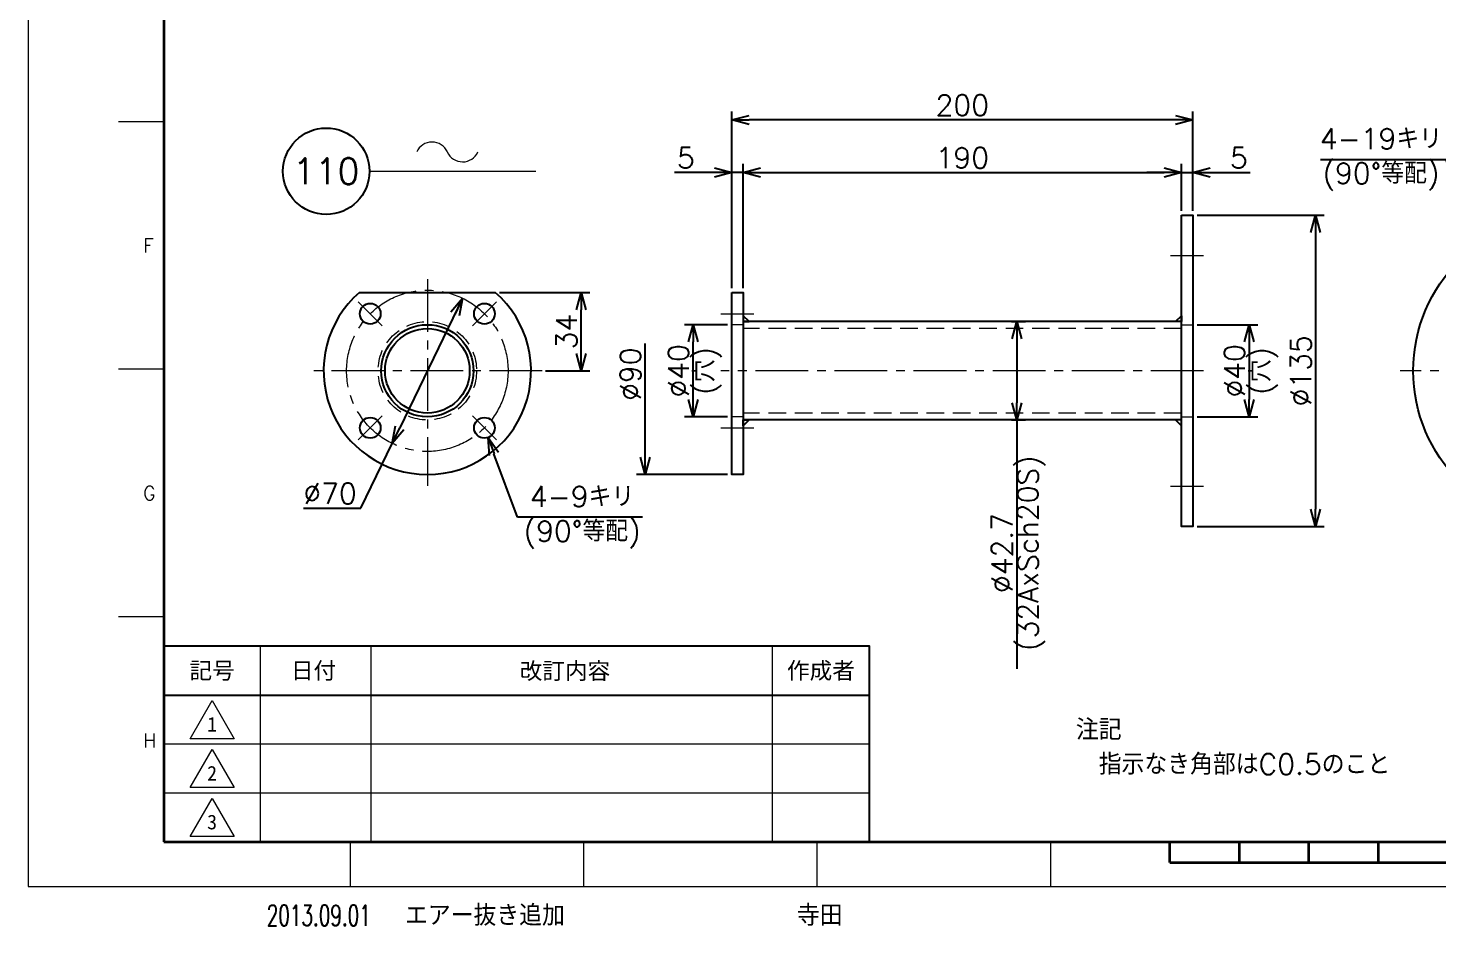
# Model space of a CAD drawing. Header units: millimetres. Extents: x 0 to 1252, y -17 to 882.
# Drawn here: x 0 to 611, y -17 to 372 of the extents above; entities that cross this region are included whole.
import ezdxf
from ezdxf import colors
from ezdxf.entities.mleader import LeaderData, LeaderLine
from ezdxf.enums import TextEntityAlignment as Align
from ezdxf.math import Vec2, Vec3

# ---------------------------------------------------------------- set-up
doc = ezdxf.new("R2010")
doc.units = ezdxf.units.MM
doc.header["$LTSCALE"] = 1.2
doc.header["$PDMODE"] = 99
doc.header["$PDSIZE"] = 1
doc.linetypes.add('CENTER2', pattern=[28.575, 19.05, -3.175, 3.175, -3.175])
doc.linetypes.add('HIDDEN', pattern=[9.525, 6.35, -3.175])
for name, color, linetype, lineweight in [('01_NORMAL', 7, 'Continuous', 25), ('04_HIDDEN', 2, 'HIDDEN', 13), ('05_CENTER', 4, 'CENTER2', 13), ('07_TEXT', 3, 'Continuous', 13), ('08_DIM', 3, 'Continuous', 13), ('90_FRAME', 5, 'Continuous', 35)]:
    doc.layers.add(name, color=color, linetype=linetype, lineweight=lineweight)
doc.layers.add('91_BLANK', color=5, linetype='Continuous', lineweight=0, plot=False)
doc.styles.add('KSS_TXT', font='txt.shx', dxfattribs={"bigfont": 'extfont2.shx'})
doc.styles.add('MS_G', font='MS Gothic.ttf')
doc.styles.get("Standard").update_dxf_attribs({"font": 'txt.shx', "bigfont": 'extfont2.shx'})
doc.styles.add('表題用', font='MS PGothic.ttf')
doc.dimstyles.new('KSS_DIM', dxfattribs={"dimscale": 3, "dimtxt": 3, "dimasz": 2.5, "dimexe": 1.25, "dimexo": 0.625, "dimtad": 1, "dimdsep": 46, "dimtxsty": 'KSS_TXT', "dimblk": 'OPEN30', "dimcen": 0, "dimazin": 2, "dimtfac": 0.75, "dimtmove": 0, "dimatfit": 3, "dimldrblk": 'OPEN30', "dimfxl": 1.25, "dimtolj": 1, "dimarcsym": 0})
doc.dimstyles.new('KSS_DIM$3', dxfattribs={"dimscale": 3, "dimtxt": 3, "dimasz": 2.5, "dimexe": 1.25, "dimexo": 0.625, "dimtad": 1, "dimtih": 1, "dimtoh": 1, "dimdsep": 46, "dimtxsty": 'KSS_TXT', "dimblk": 'OPEN30', "dimcen": 0, "dimazin": 2, "dimtfac": 0.75, "dimtofl": 0, "dimtmove": 0, "dimatfit": 3, "dimldrblk": 'OPEN30', "dimfxl": 1.25, "dimtolj": 1, "dimarcsym": 0})

# ---------------------------------------------------------------- blocks, each defined once
blk = doc.blocks.new('AM_BALLOON1')
at = {"transparency": 16777216}
blk.add_circle((0, 0), 5, dxfattribs=at)
blk.add_attdef('B_NUMBER', text='', height=3, dxfattribs=at).set_placement((0, 0), align=Align.MIDDLE_CENTER)
blk = doc.blocks.new('_OPEN')
at = {"color": 0, "linetype": 'ByBlock'}
for p, q in [((-1, 0.167), (0, 0)), ((0, 0), (-1, -0.167)), ((0, 0), (-1, 0))]:
    blk.add_line(p, q, dxfattribs=at)
blk = doc.blocks.new('_Open30')
at = {"color": 0, "linetype": 'ByBlock', "lineweight": -2}
for p, q in [((-1, 0.268), (0, 0)), ((0, 0), (-1, -0.268)), ((0, 0), (-1, 0))]:
    blk.add_line(p, q, dxfattribs=at)
blk = doc.blocks.new('*D170')
at = {"layer": '08_DIM', "color": 0, "lineweight": -2, "transparency": 16777216}
for p, q in [((204.43, 257.84), (243.49, 257.84)), ((239.74, 231.34), (239.74, 250.34)), ((224.27, 223.84), (243.49, 223.84))]:
    blk.add_line(p, q, dxfattribs=at)
at = {"layer": 'Defpoints', "color": 0, "transparency": 16777216}
for p in [(202.56, 257.84), (239.74, 257.84), (222.39, 223.84)]:
    blk.add_point(p, dxfattribs=at)
at = {"layer": '08_DIM', "color": 0, "lineweight": -2, "transparency": 16777216, "xscale": 7.5, "yscale": 7.5, "zscale": 7.5}
for p, rotation in [((239.74, 257.84), 90), ((239.74, 223.84), 270)]:
    blk.add_blockref('_Open30', p, dxfattribs=dict(at, rotation=rotation))
at = {"layer": '08_DIM', "color": 0, "transparency": 16777216, "insert": (233.37, 240.84), "char_height": 9, "attachment_point": 5, "rotation": 90, "style": 'KSS_TXT'}
blk.add_mtext('\\A1;34', dxfattribs=at)
blk = doc.blocks.new('*D171')
at = {"layer": '08_DIM', "color": 0, "lineweight": -2, "transparency": 16777216}
for p, q in [((188.35, 255.33), (161.08, 199.09)), ((144.19, 164.25), (157.81, 192.34)), ((119.44, 164.25), (144.19, 164.25))]:
    blk.add_line(p, q, dxfattribs=at)
at = {"layer": 'Defpoints', "color": 0, "transparency": 16777216}
for p in [(188.35, 255.33), (157.81, 192.34)]:
    blk.add_point(p, dxfattribs=at)
at = {"layer": '08_DIM', "color": 0, "lineweight": -2, "transparency": 16777216, "xscale": 7.5, "yscale": 7.5, "zscale": 7.5}
for p, rotation in [((188.35, 255.33), 64.13791054752298), ((157.81, 192.34), 244.137910547523)]:
    blk.add_blockref('_Open30', p, dxfattribs=dict(at, rotation=rotation))
at = {"layer": '08_DIM', "color": 0, "transparency": 16777216, "insert": (130.88, 170.62), "char_height": 9, "attachment_point": 5, "style": 'KSS_TXT'}
blk.add_mtext('\\A1;%%C70', dxfattribs=at)
blk = doc.blocks.new('*D172')
at = {"layer": '08_DIM', "color": 0, "lineweight": -2, "transparency": 16777216}
for p, q in [((212.15, 160.27), (201.98, 187.83)), ((266.38, 160.27), (212.15, 160.27))]:
    blk.add_line(p, q, dxfattribs=at)
at = {"layer": 'Defpoints', "color": 0, "transparency": 16777216}
for p in [(196.27, 203.31), (199.39, 194.87)]:
    blk.add_point(p, dxfattribs=at)
at = {"layer": '08_DIM', "color": 0, "lineweight": -2, "transparency": 16777216, "xscale": 7.5, "yscale": 7.5, "zscale": 7.5, "rotation": 110.2484894802315}
blk.add_blockref('_Open30', (199.39, 194.87), dxfattribs=at)
at = {"layer": '08_DIM', "color": 0, "transparency": 16777216, "insert": (240.2, 160.27), "char_height": 9, "attachment_point": 5, "style": 'KSS_TXT'}
blk.add_mtext('\\A1;4-9キリ\\P(90°等配)', dxfattribs=at)
blk = doc.blocks.new('p1ba05')
for centre, start, end in [((-2.95, 0.29), 24.2276, 155.5758), ((0, 1.62), 204.2276, 335.5758)]:
    blk.add_arc(centre, 1.62, start, end)
blk = doc.blocks.new('*D173')
at = {"layer": '08_DIM', "color": 0, "lineweight": -2, "transparency": 16777216}
for p, q in [((267.51, 186.34), (267.51, 235.71)), ((303.19, 178.84), (263.76, 178.84))]:
    blk.add_line(p, q, dxfattribs=at)
at = {"layer": 'Defpoints', "color": 0, "transparency": 16777216}
for p in [(267.51, 223.84), (300.39, 223.84), (305.06, 178.84)]:
    blk.add_point(p, dxfattribs=at)
at = {"layer": '08_DIM', "color": 0, "lineweight": -2, "transparency": 16777216, "xscale": 7.5, "yscale": 7.5, "zscale": 7.5, "rotation": 270}
blk.add_blockref('_Open30', (267.51, 178.84), dxfattribs=at)
at = {"layer": '08_DIM', "color": 0, "transparency": 16777216, "insert": (261.14, 222.39), "char_height": 9, "attachment_point": 5, "rotation": 90, "style": 'KSS_TXT'}
blk.add_mtext('\\A1;%%C90', dxfattribs=at)
blk = doc.blocks.new('_None')
blk = doc.blocks.new('*D174')
at = {"layer": '08_DIM', "color": 0, "lineweight": -2, "transparency": 16777216}
for p, q in [((303.19, 243.84), (284.58, 243.84)), ((288.33, 211.34), (288.33, 236.34)), ((303.19, 203.84), (284.58, 203.84))]:
    blk.add_line(p, q, dxfattribs=at)
at = {"layer": 'Defpoints', "color": 0, "transparency": 16777216}
for p in [(288.33, 243.84), (305.06, 243.84), (305.06, 203.84)]:
    blk.add_point(p, dxfattribs=at)
at = {"layer": '08_DIM', "color": 0, "lineweight": -2, "transparency": 16777216, "xscale": 7.5, "yscale": 7.5, "zscale": 7.5}
for p, rotation in [((288.33, 243.84), 90), ((288.33, 203.84), 270)]:
    blk.add_blockref('_Open30', p, dxfattribs=dict(at, rotation=rotation))
at = {"layer": '08_DIM', "color": 0, "transparency": 16777216, "char_height": 9, "attachment_point": 5, "rotation": 90, "style": 'KSS_TXT'}
for s, insert in [('\\A1;\\A1;%%c40', (281.95, 223.84)), ('\\A1;(穴)', (294.7, 223.84))]:
    blk.add_mtext(s, dxfattribs=dict(at, insert=insert))
blk = doc.blocks.new('*D175')
at = {"layer": '08_DIM', "color": 0, "lineweight": -2, "transparency": 16777216}
for p, q in [((305.06, 259.71), (305.06, 313.61)), ((310.06, 259.71), (310.06, 313.61)), ((297.56, 309.86), (280.31, 309.86)), ((310.06, 309.86), (305.06, 309.86)), ((317.56, 309.86), (325.06, 309.86))]:
    blk.add_line(p, q, dxfattribs=at)
at = {"layer": 'Defpoints', "color": 0, "transparency": 16777216}
for p in [(305.06, 309.86), (305.06, 257.84), (310.06, 257.84)]:
    blk.add_point(p, dxfattribs=at)
at = {"layer": '08_DIM', "color": 0, "lineweight": -2, "transparency": 16777216, "xscale": 7.5, "yscale": 7.5, "zscale": 7.5}
blk.add_blockref('_Open30', (305.06, 309.86), dxfattribs=at)
at = {"layer": '08_DIM', "color": 0, "lineweight": -2, "transparency": 16777216, "xscale": 7.5, "yscale": 7.5, "zscale": 7.5, "rotation": 180}
blk.add_blockref('_Open30', (310.06, 309.86), dxfattribs=at)
at = {"layer": '08_DIM', "color": 0, "transparency": 16777216, "insert": (285.19, 316.24), "char_height": 9, "attachment_point": 5, "style": 'KSS_TXT'}
blk.add_mtext('\\A1;5', dxfattribs=at)
blk = doc.blocks.new('*D176')
at = {"layer": '08_DIM', "color": 0, "lineweight": -2, "transparency": 16777216}
for p, q in [((310.06, 259.71), (310.06, 313.61)), ((500.06, 293.21), (500.06, 313.61)), ((317.56, 309.86), (492.56, 309.86))]:
    blk.add_line(p, q, dxfattribs=at)
at = {"layer": 'Defpoints', "color": 0, "transparency": 16777216}
for p in [(500.06, 309.86), (500.06, 291.34), (310.06, 257.84)]:
    blk.add_point(p, dxfattribs=at)
at = {"layer": '08_DIM', "color": 0, "lineweight": -2, "transparency": 16777216, "xscale": 7.5, "yscale": 7.5, "zscale": 7.5, "rotation": 180}
blk.add_blockref('_Open30', (310.06, 309.86), dxfattribs=at)
at = {"layer": '08_DIM', "color": 0, "lineweight": -2, "transparency": 16777216, "xscale": 7.5, "yscale": 7.5, "zscale": 7.5}
blk.add_blockref('_Open30', (500.06, 309.86), dxfattribs=at)
at = {"layer": '08_DIM', "color": 0, "transparency": 16777216, "insert": (405.06, 316.24), "char_height": 9, "attachment_point": 5, "style": 'KSS_TXT'}
blk.add_mtext('\\A1;190', dxfattribs=at)
blk = doc.blocks.new('*D177')
at = {"layer": '08_DIM', "color": 0, "lineweight": -2, "transparency": 16777216}
for p, q in [((305.06, 259.71), (305.06, 336.41)), ((505.06, 293.21), (505.06, 336.41)), ((497.56, 332.66), (312.56, 332.66))]:
    blk.add_line(p, q, dxfattribs=at)
at = {"layer": 'Defpoints', "color": 0, "transparency": 16777216}
for p in [(305.06, 332.66), (505.06, 291.34), (305.06, 257.84)]:
    blk.add_point(p, dxfattribs=at)
at = {"layer": '08_DIM', "color": 0, "lineweight": -2, "transparency": 16777216, "xscale": 7.5, "yscale": 7.5, "zscale": 7.5, "rotation": 180}
blk.add_blockref('_Open30', (305.06, 332.66), dxfattribs=at)
at = {"layer": '08_DIM', "color": 0, "lineweight": -2, "transparency": 16777216, "xscale": 7.5, "yscale": 7.5, "zscale": 7.5}
blk.add_blockref('_Open30', (505.06, 332.66), dxfattribs=at)
at = {"layer": '08_DIM', "color": 0, "transparency": 16777216, "insert": (405.06, 339.04), "char_height": 9, "attachment_point": 5, "style": 'KSS_TXT'}
blk.add_mtext('\\A1;200', dxfattribs=at)
blk = doc.blocks.new('*D178')
at = {"layer": '08_DIM', "color": 0, "lineweight": -2, "transparency": 16777216}
for p, q in [((506.94, 243.84), (533.24, 243.84)), ((529.49, 236.34), (529.49, 211.34)), ((506.94, 203.84), (533.24, 203.84))]:
    blk.add_line(p, q, dxfattribs=at)
at = {"layer": 'Defpoints', "color": 0, "transparency": 16777216}
for p in [(505.06, 243.84), (505.06, 203.84), (529.49, 203.84)]:
    blk.add_point(p, dxfattribs=at)
at = {"layer": '08_DIM', "color": 0, "lineweight": -2, "transparency": 16777216, "xscale": 7.5, "yscale": 7.5, "zscale": 7.5}
for p, rotation in [((529.49, 243.84), 90), ((529.49, 203.84), 270)]:
    blk.add_blockref('_Open30', p, dxfattribs=dict(at, rotation=rotation))
at = {"layer": '08_DIM', "color": 0, "transparency": 16777216, "char_height": 9, "attachment_point": 5, "rotation": 90, "style": 'KSS_TXT'}
for s, insert in [('\\A1;\\A1;%%c40', (523.12, 223.84)), ('\\A1;(穴)', (535.87, 223.84))]:
    blk.add_mtext(s, dxfattribs=dict(at, insert=insert))
blk = doc.blocks.new('*D179')
at = {"layer": '08_DIM', "color": 0, "lineweight": -2, "transparency": 16777216}
for p, q in [((506.94, 291.34), (561.96, 291.34)), ((558.21, 283.84), (558.21, 163.84)), ((506.94, 156.34), (561.96, 156.34))]:
    blk.add_line(p, q, dxfattribs=at)
at = {"layer": 'Defpoints', "color": 0, "transparency": 16777216}
for p in [(505.06, 291.34), (505.06, 156.34), (558.21, 156.34)]:
    blk.add_point(p, dxfattribs=at)
at = {"layer": '08_DIM', "color": 0, "lineweight": -2, "transparency": 16777216, "xscale": 7.5, "yscale": 7.5, "zscale": 7.5}
for p, rotation in [((558.21, 291.34), 90), ((558.21, 156.34), 270)]:
    blk.add_blockref('_Open30', p, dxfattribs=dict(at, rotation=rotation))
at = {"layer": '08_DIM', "color": 0, "transparency": 16777216, "insert": (551.83, 223.84), "char_height": 9, "attachment_point": 5, "rotation": 90, "style": 'KSS_TXT'}
blk.add_mtext('\\A1;\\A1;%%c135', dxfattribs=at)
blk = doc.blocks.new('*D180')
at = {"layer": '08_DIM', "color": 0, "lineweight": -2, "transparency": 16777216}
for p, q in [((426.42, 245.19), (432.39, 245.19)), ((428.64, 237.69), (428.64, 209.99)), ((426.42, 202.49), (432.39, 202.49)), ((428.64, 202.49), (428.64, 94.49))]:
    blk.add_line(p, q, dxfattribs=at)
at = {"layer": 'Defpoints', "color": 0, "transparency": 16777216}
for p in [(424.55, 245.19), (424.55, 202.49), (428.64, 202.49)]:
    blk.add_point(p, dxfattribs=at)
at = {"layer": '08_DIM', "color": 0, "lineweight": -2, "transparency": 16777216, "xscale": 7.5, "yscale": 7.5, "zscale": 7.5}
for p, rotation in [((428.64, 245.19), 90), ((428.64, 202.49), 270)]:
    blk.add_blockref('_Open30', p, dxfattribs=dict(at, rotation=rotation))
at = {"layer": '08_DIM', "color": 0, "transparency": 16777216, "char_height": 9, "attachment_point": 5, "rotation": 90, "style": 'KSS_TXT'}
for s, insert in [('\\A1;(32AxSch20S)', (435.01, 144.74)), ('\\A1;\\A1;%%c42.7', (422.26, 144.74))]:
    blk.add_mtext(s, dxfattribs=dict(at, insert=insert))
blk = doc.blocks.new('*D181')
at = {"layer": '08_DIM', "color": 0, "lineweight": -2, "transparency": 16777216}
for p, q in [((560.44, 315.53), (614.67, 315.53)), ((614.67, 315.53), (627.55, 275.38))]:
    blk.add_line(p, q, dxfattribs=at)
at = {"layer": 'Defpoints', "color": 0, "transparency": 16777216}
for p in [(629.84, 268.24), (635.65, 250.15)]:
    blk.add_point(p, dxfattribs=at)
at = {"layer": '08_DIM', "color": 0, "lineweight": -2, "transparency": 16777216, "xscale": 7.5, "yscale": 7.5, "zscale": 7.5, "rotation": 287.7879738579242}
blk.add_blockref('_Open30', (629.84, 268.24), dxfattribs=at)
at = {"layer": '08_DIM', "color": 0, "transparency": 16777216, "insert": (586.62, 315.53), "char_height": 9, "attachment_point": 5, "style": 'KSS_TXT'}
blk.add_mtext('\\A1;4-19キリ\\P(90°等配)', dxfattribs=at)
blk = doc.blocks.new('*D197')
at = {"layer": '08_DIM', "color": 0, "lineweight": -2, "transparency": 16777216}
for p, q in [((500.06, 293.21), (500.06, 313.61)), ((505.06, 293.21), (505.06, 313.61)), ((492.56, 309.86), (485.06, 309.86)), ((500.06, 309.86), (505.06, 309.86)), ((512.56, 309.86), (529.81, 309.86))]:
    blk.add_line(p, q, dxfattribs=at)
at = {"layer": 'Defpoints', "color": 0, "transparency": 16777216}
for p in [(505.06, 309.86), (500.06, 291.34), (505.06, 291.34)]:
    blk.add_point(p, dxfattribs=at)
at = {"layer": '08_DIM', "color": 0, "lineweight": -2, "transparency": 16777216, "xscale": 7.5, "yscale": 7.5, "zscale": 7.5}
blk.add_blockref('_Open30', (500.06, 309.86), dxfattribs=at)
at = {"layer": '08_DIM', "color": 0, "lineweight": -2, "transparency": 16777216, "xscale": 7.5, "yscale": 7.5, "zscale": 7.5, "rotation": 180}
blk.add_blockref('_Open30', (505.06, 309.86), dxfattribs=at)
at = {"layer": '08_DIM', "color": 0, "transparency": 16777216, "insert": (524.94, 316.24), "char_height": 9, "attachment_point": 5, "style": 'KSS_TXT'}
blk.add_mtext('\\A1;5', dxfattribs=at)

msp = doc.modelspace()

# ---------------------------------------------------------------- linework, layer by layer
at = {"color": 0}
for p, q in [((500.0631, 245.1861), (310.0631, 245.1861)), ((500.0631, 202.4861), (310.0631, 202.4861))]:
    msp.add_line(p, q, dxfattribs=at)
msp.add_lwpolyline([(500.0631, 291.3361), (505.0631, 291.3361), (505.0631, 156.3361), (500.0631, 156.3361)], close=True, dxfattribs=at)
at = {"color": 3}
for points in [[(310.0631, 245.1861), (312.5631, 245.1861), (312.5631, 245.1861), (310.0631, 247.6861)], [(500.0631, 245.1861), (497.5631, 245.1861), (497.5631, 245.1861), (500.0631, 247.6861)], [(310.0631, 202.4861), (312.5631, 202.4861), (312.5631, 202.4861), (310.0631, 199.9861)], [(500.0631, 202.4861), (497.5631, 202.4861), (497.5631, 202.4861), (500.0631, 199.9861)]]:
    msp.add_lwpolyline(points, close=True, dxfattribs=at)
at = {"color": 0}
for centre, radius in [((668.0991, 223.8361), 67.5), ((173.0806, 223.8361), 20), ((173.0806, 223.8361), 18.35)]:
    msp.add_circle(centre, radius, dxfattribs=at)
at = {"layer": '01_NORMAL'}
msp.add_line((143.6018, 257.8361), (202.5594, 257.8361), dxfattribs=at)
msp.add_lwpolyline([(305.0631, 257.8361), (310.0631, 257.8361), (310.0631, 178.8361), (305.0631, 178.8361)], close=True, dxfattribs=at)
for centre in [(148.3318, 248.5849), (197.8293, 248.5849), (148.3318, 199.0874), (197.8293, 199.0874)]:
    msp.add_circle(centre, 4.5, dxfattribs=at)
msp.add_arc((173.0806, 223.8361), 45, 130.9260633, 49.0739367, dxfattribs=at)
at = {"layer": '04_HIDDEN'}
for p, q in [((310.0631, 243.8361), (305.0631, 243.8361)), ((500.0631, 242.1861), (310.0631, 242.1861)), ((500.0631, 243.8361), (505.0631, 243.8361)), ((310.0631, 203.8361), (305.0631, 203.8361)), ((500.0631, 205.4861), (310.0631, 205.4861)), ((500.0631, 203.8361), (505.0631, 203.8361))]:
    msp.add_line(p, q, dxfattribs=at)
msp.add_circle((173.0806, 223.8361), 21.35, dxfattribs=at)
at = {"layer": '05_CENTER'}
for p, q in [((495.3994, 273.8361), (509.6369, 273.8361)), ((173.0806, 263.6099), (173.0806, 173.9839)), ((143.1409, 253.7758), (153.5228, 243.3939)), ((203.0202, 253.7758), (192.6384, 243.3939)), ((300.3994, 248.5849), (314.6369, 248.5849)), ((222.9328, 223.8361), (123.2284, 223.8361)), ((509.688, 223.8361), (300.3874, 223.8361)), ((741.2393, 223.8361), (594.959, 223.8361)), ((143.1409, 193.8965), (153.5228, 204.2783)), ((203.0202, 193.8965), (192.6384, 204.2783)), ((300.3994, 199.0874), (314.6369, 199.0874)), ((495.3994, 173.8361), (509.6369, 173.8361))]:
    msp.add_line(p, q, dxfattribs=at)
msp.add_circle((173.0806, 223.8361), 35, dxfattribs=at)
at = {"layer": '08_DIM'}
msp.add_line((148.0038, 310.3966), (220.1362, 310.3966), dxfattribs=at)
at = {"layer": '90_FRAME', "color": 4, "lineweight": 13}
for p, q in [((58.7467, 331.8496), (39.1443, 331.8496)), ((58.7467, 224.4805), (39.1443, 224.4805)), ((58.7467, 117.1114), (39.1443, 117.1114)), ((139.6993, 0), (139.6993, 19.5147)), ((240.9227, 0), (240.9227, 19.5147)), ((342.1461, 0), (342.1461, 19.5147)), ((443.3695, 0), (443.3695, 19.5147))]:
    msp.add_line(p, q, dxfattribs=at)
at = {"layer": '90_FRAME', "color": 0, "lineweight": 13}
for p, q in [((100.7467, 19.5147), (100.7467, 104.3718)), ((148.7467, 19.5147), (148.7467, 104.3718)), ((322.7467, 19.5147), (322.7467, 104.3718)), ((58.7467, 61.9433), (364.7467, 61.9433)), ((58.7467, 40.729), (364.7467, 40.729))]:
    msp.add_line(p, q, dxfattribs=at)
at = {"layer": '90_FRAME', "color": 0, "lineweight": 25}
msp.add_line((58.7467, 83.1575), (364.7467, 83.1575), dxfattribs=at)
at = {"layer": '90_FRAME'}
for p, q in [((495.0291, 10.4675), (495.0291, 19.5147)), ((525.1866, 10.4675), (525.1866, 19.5147)), ((555.344, 10.4675), (555.344, 19.5147)), ((585.5014, 10.4675), (585.5014, 19.5147)), ((495.0291, 10.4675), (796.6034, 10.4675))]:
    msp.add_line(p, q, dxfattribs=at)
msp.add_lwpolyline([(58.7467, 19.5147), (1232.8858, 19.5147), (1232.8858, 858.9227), (58.7467, 858.9227)], close=True, dxfattribs=at)
at = {"layer": '90_FRAME', "color": 0, "lineweight": 25}
msp.add_lwpolyline([(58.7467, 19.5147), (364.7467, 19.5147), (364.7467, 104.3718), (58.7467, 104.3718)], close=True, dxfattribs=at)
at = {"layer": '90_FRAME', "color": 0, "lineweight": 13}
for points in [[(70.2002, 64.1964), (79.7467, 80.7313), (89.2931, 64.1964), (70.2002, 64.1964)], [(70.2002, 42.9821), (79.7467, 59.517), (89.2931, 42.9821), (70.2002, 42.9821)], [(70.2002, 21.7679), (79.7467, 38.3028), (89.2931, 21.7679), (70.2002, 21.7679)]]:
    msp.add_lwpolyline(points, dxfattribs=at)
at = {"layer": '91_BLANK'}
msp.add_lwpolyline([(0, 0), (1252.4882, 0), (1252.4882, 881.5496), (0, 881.5496)], close=True, dxfattribs=at)

# ---------------------------------------------------------------- block references
at = {"layer": '08_DIM', "xscale": 4.5, "yscale": 4.5, "zscale": 4.5}
msp.add_blockref('p1ba05', (188.3771, 314.4993), dxfattribs=at)

# ---------------------------------------------------------------- texts
at = {"layer": '07_TEXT', "ltscale": 2, "insert": (454.3184, 72.6209), "char_height": 9, "attachment_point": 1}
msp.add_mtext_dynamic_manual_height_columns('注記\\P\u3000指示なき角部はC0.5のこと\\P', width=211.717487, gutter_width=15, heights=[0], dxfattribs=at)
at = {"layer": '90_FRAME', "color": 0, "lineweight": 13, "style": 'KSS_TXT'}
for s, p in [('F', (49.8414, 278.165)), ('G', (49.8414, 170.796)), ('H', (49.8414, 63.4269))]:
    msp.add_text(s, height=6.0492, dxfattribs=at).set_placement(p, align=Align.MIDDLE_LEFT)
at = {"layer": '90_FRAME', "color": 0, "style": '表題用'}
for s, p in [('記号', (79.7467, 93.7647)), ('日付', (123.7162, 93.7647)), ('作成者', (343.7467, 93.7647))]:
    msp.add_text(s, height=7.2, dxfattribs=at).set_placement(p, align=Align.MIDDLE_CENTER)
msp.add_text('改訂内容', height=7.2, dxfattribs=at).set_placement((232.7467, 93.7647), align=Align.MIDDLE)
at = {"layer": '90_FRAME', "color": 0, "lineweight": 13, "style": 'MS_G'}
for s, p in [('1', (79.7467, 70.429)), ('2', (79.7467, 49.2147)), ('3', (79.7467, 28.0004))]:
    msp.add_text(s, height=6.3643, dxfattribs=at).set_placement(p, align=Align.MIDDLE)
at = {"layer": '90_FRAME', "color": 3, "lineweight": 13, "width": 0.65}
msp.add_text('2013.09.01', height=9, dxfattribs=at).set_placement((103.4348, -16.9596))
at = {"layer": '90_FRAME', "color": 3, "lineweight": 13}
for s, p in [('エアー抜き追加', (163.4098, -16.9596)), ('寺田', (333.3196, -16.9596))]:
    msp.add_text(s, height=9, dxfattribs=at).set_placement(p)

# ---------------------------------------------------------------- dimensions: what is measured, and where the dimension line sits
at = {"layer": '08_DIM'}
for base, p1, p2, picture, middle in [((305.0631, 332.661), (505.0631, 291.3361), (305.0631, 257.8361), '*D177', (405.0631, 339.036)), ((305.0631, 309.8604), (310.0631, 257.8361), (305.0631, 257.8361), '*D175', (285.1881, 316.2416)), ((500.0631, 309.8604), (310.0631, 257.8361), (500.0631, 291.3361), '*D176', (405.0631, 316.2354)), ((505.0631, 309.8604), (500.0631, 291.3361), (505.0631, 291.3361), '*D197', (524.9381, 316.2416))]:
    dim = msp.add_linear_dim(base=base, p1=p1, p2=p2, dimstyle='KSS_DIM', dxfattribs=at)
    dim.commit()
    dim.dimension.update_dxf_attribs({"geometry": picture, "text_midpoint": middle})
for p1, p2, picture, middle in [((635.646, 250.1456), (629.8416, 268.2373), '*D181', (586.6156, 315.5326)), ((196.2719, 203.3093), (199.3867, 194.8655), '*D172', (240.2003, 160.2711))]:
    dim = msp.add_diameter_dim_2p(p1=p1, p2=p2, text='4-<>', dimstyle='KSS_DIM$3', override={"dimpost": '<>キリ\\X(90°等配)'}, dxfattribs=at)
    dim.commit()
    dim.dimension.update_dxf_attribs({"geometry": picture, "text_midpoint": middle, "dimtype": 163})
dim = msp.add_linear_dim(base=(558.2146, 156.3361), p1=(505.0631, 291.3361), p2=(505.0631, 156.3361), angle=90, text='\\A1;%%c<>', dimstyle='KSS_DIM', dxfattribs=at)
dim.commit()
dim.dimension.update_dxf_attribs({"geometry": '*D179', "text_midpoint": (551.8333, 223.8361)})
dim = msp.add_linear_dim(base=(239.7401, 257.8361), p1=(222.3921, 223.8361), p2=(202.5594, 257.8361), angle=90, dimstyle='KSS_DIM', dxfattribs=at)
dim.commit()
dim.dimension.update_dxf_attribs({"geometry": '*D170', "text_midpoint": (233.3651, 240.8361)})
dim = msp.add_diameter_dim_2p(p1=(188.3478, 255.3307), p2=(157.8134, 192.3415), dimstyle='KSS_DIM$3', override={"dimpost": '%%C<>', "dimtix": 1, "dimatfit": 2}, dxfattribs=at)
dim.commit()
dim.dimension.update_dxf_attribs({"geometry": '*D171', "text_midpoint": (130.8822, 164.2477), "dimtype": 163})
for base, p1, p2, override, picture, middle in [((428.6377, 202.4861), (424.5488, 245.1861), (424.5488, 202.4861), {"dimpost": '\\X(32AxSch20S)', "dimtxsty": 'KSS_TXT', "dimtfill": 0, "dimtfillclr": 0}, '*D180', (422.2627, 144.7361)), ((288.3254, 243.8361), (305.0631, 203.8361), (305.0631, 243.8361), {"dimpost": '\\X(穴)'}, '*D174', (281.9504, 223.8361)), ((529.4925, 203.8361), (505.0631, 243.8361), (505.0631, 203.8361), {"dimpost": '\\X(穴)'}, '*D178', (523.1175, 223.8361))]:
    dim = msp.add_linear_dim(base=base, p1=p1, p2=p2, angle=90, text='\\A1;%%c<>', dimstyle='KSS_DIM', override=override, dxfattribs=at)
    dim.commit()
    dim.dimension.update_dxf_attribs({"geometry": picture, "text_midpoint": middle})
dim = msp.add_linear_dim(base=(267.5121, 223.8361), p1=(305.0631, 178.8361), p2=(300.3874, 223.8361), angle=90, dimstyle='KSS_DIM', override={"dimscale": 3, "dimlfac": 2, "dimpost": '%%C<>', "dimblk2": 'None', "dimse2": 1, "dimsd2": 1}, dxfattribs=at)
dim.commit()
dim.dimension.update_dxf_attribs({"geometry": '*D173', "text_midpoint": (267.5121, 222.3919), "dimtype": 160})

# ---------------------------------------------------------------- leaders
ml = msp.add_multileader_block('Standard', dxfattribs=at)
ml.set_content('AM_BALLOON1', color=256, scale=3.75)
ml.set_attribute('B_NUMBER', '105', width=0)
ml.set_leader_properties(color=256, linetype='ByLayer', lineweight=-1)
ml.set_arrow_properties(name='OPEN')
ml.build(insert=Vec2(0, 0))
ml.multileader.update_dxf_attribs({"leader_type": 0, "has_dogleg": 0, "text_right_attachment_type": 6, "dogleg_length": 0, "arrow_head_size": 7.5, "scale": 2.5, "block_connection_type": 1})
ctx = ml.context
ctx.base_point, ctx.scale, ctx.char_height, ctx.arrow_head_size, ctx.landing_gap_size, ctx.plane_origin = Vec3(592.4807, 784.6901), 2.5, 15, 7.5, 7.5, Vec3(592.4807, 784.6901)
ctx.right_attachment, ctx.attachment_type = 6, 1
notes = []
notes.append((ctx, [(0, (0, 0, 0), (0, 0), (1, 0), 1, [])]))
ctx.block.insert = Vec3(592.4807, 784.6901)
ml = msp.add_multileader_block('Standard', dxfattribs=at)
ml.set_content('AM_BALLOON1', color=256, scale=3.75)
ml.set_attribute('B_NUMBER', '104', width=0)
ml.set_leader_properties(color=256, linetype='ByLayer', lineweight=-1)
ml.set_arrow_properties(name='OPEN')
ml.build(insert=Vec2(0, 0))
ml.multileader.update_dxf_attribs({"leader_type": 0, "has_dogleg": 0, "text_right_attachment_type": 6, "dogleg_length": 0, "arrow_head_size": 7.5, "scale": 2.5, "block_connection_type": 1})
ctx = ml.context
ctx.base_point, ctx.scale, ctx.char_height, ctx.arrow_head_size, ctx.landing_gap_size, ctx.plane_origin = Vec3(200.387, 784.6901), 2.5, 15, 7.5, 7.5, Vec3(200.387, 784.6901)
ctx.right_attachment, ctx.attachment_type = 6, 1
notes.append((ctx, [(0, (0, 0, 0), (0, 0), (1, 0), 1, [])]))
ctx.block.insert = Vec3(200.387, 784.6901)
ml = msp.add_multileader_block('Standard', dxfattribs=at)
ml.set_content('AM_BALLOON1', color=256, scale=3.75)
ml.set_attribute('B_NUMBER', '109', width=0)
ml.set_leader_properties(color=256, linetype='ByLayer', lineweight=-1)
ml.set_arrow_properties(name='OPEN')
ml.build(insert=Vec2(0, 0))
ml.multileader.update_dxf_attribs({"leader_type": 0, "has_dogleg": 0, "text_right_attachment_type": 6, "dogleg_length": 0, "arrow_head_size": 7.5, "scale": 2.5, "block_connection_type": 1})
ctx = ml.context
ctx.base_point, ctx.scale, ctx.char_height, ctx.arrow_head_size, ctx.landing_gap_size, ctx.plane_origin = Vec3(129.2318, 597.4077), 2.5, 15, 7.5, 7.5, Vec3(129.2318, 597.4077)
ctx.right_attachment, ctx.attachment_type = 6, 1
notes.append((ctx, [(0, (0, 0, 0), (0, 0), (1, 0), 1, [])]))
ctx.block.insert = Vec3(129.2318, 597.4077)
ml = msp.add_multileader_block('Standard', dxfattribs=at)
ml.set_content('AM_BALLOON1', color=256, scale=3.75)
ml.set_attribute('B_NUMBER', '111', width=0)
ml.set_leader_properties(color=256, linetype='ByLayer', lineweight=-1)
ml.set_arrow_properties(name='OPEN')
ml.build(insert=Vec2(0, 0))
ml.multileader.update_dxf_attribs({"leader_type": 0, "has_dogleg": 0, "text_right_attachment_type": 6, "dogleg_length": 0, "arrow_head_size": 7.5, "scale": 2.5, "block_connection_type": 1})
ctx = ml.context
ctx.base_point, ctx.scale, ctx.char_height, ctx.arrow_head_size, ctx.landing_gap_size, ctx.plane_origin = Vec3(693.137, 451.8326), 2.5, 15, 7.5, 7.5, Vec3(693.137, 451.8326)
ctx.right_attachment, ctx.attachment_type = 6, 1
notes.append((ctx, [(0, (0, 0, 0), (0, 0), (1, 0), 1, [])]))
ctx.block.insert = Vec3(693.137, 451.8326)
ml = msp.add_multileader_block('Standard', dxfattribs=at)
ml.set_content('AM_BALLOON1', color=256, scale=3.75)
ml.set_attribute('B_NUMBER', '110', width=0)
ml.set_leader_properties(color=256, linetype='ByLayer', lineweight=-1)
ml.set_arrow_properties(name='OPEN')
ml.build(insert=Vec2(0, 0))
ml.multileader.update_dxf_attribs({"leader_type": 0, "has_dogleg": 0, "text_right_attachment_type": 6, "dogleg_length": 0, "arrow_head_size": 7.5, "scale": 2.5, "block_connection_type": 1})
ctx = ml.context
ctx.base_point, ctx.scale, ctx.char_height, ctx.arrow_head_size, ctx.landing_gap_size, ctx.plane_origin = Vec3(129.2318, 310.4116), 2.5, 15, 7.5, 7.5, Vec3(129.2318, 310.4116)
ctx.right_attachment, ctx.attachment_type = 6, 1
notes.append((ctx, [(0, (0, 0, 0), (0, 0), (1, 0), 1, [])]))
ctx.block.insert = Vec3(129.2318, 310.4116)
for ctx, leaders in notes:
    for number, flags, end, landing, length, lines in leaders:
        leader = LeaderData()
        leader.index, (leader.has_last_leader_line, leader.has_dogleg_vector, leader.attachment_direction) = number, flags
        leader.last_leader_point, leader.dogleg_vector, leader.dogleg_length = Vec3(end), Vec3(landing), length
        for number, points, colour, breaks in lines:
            line = LeaderLine()
            line.index, line.vertices, line.color, line.breaks = number, Vec3.list(points), colors.encode_raw_color(colour), breaks
            leader.lines.append(line)
        ctx.leaders.append(leader)

doc.saveas('drawing.dxf')
